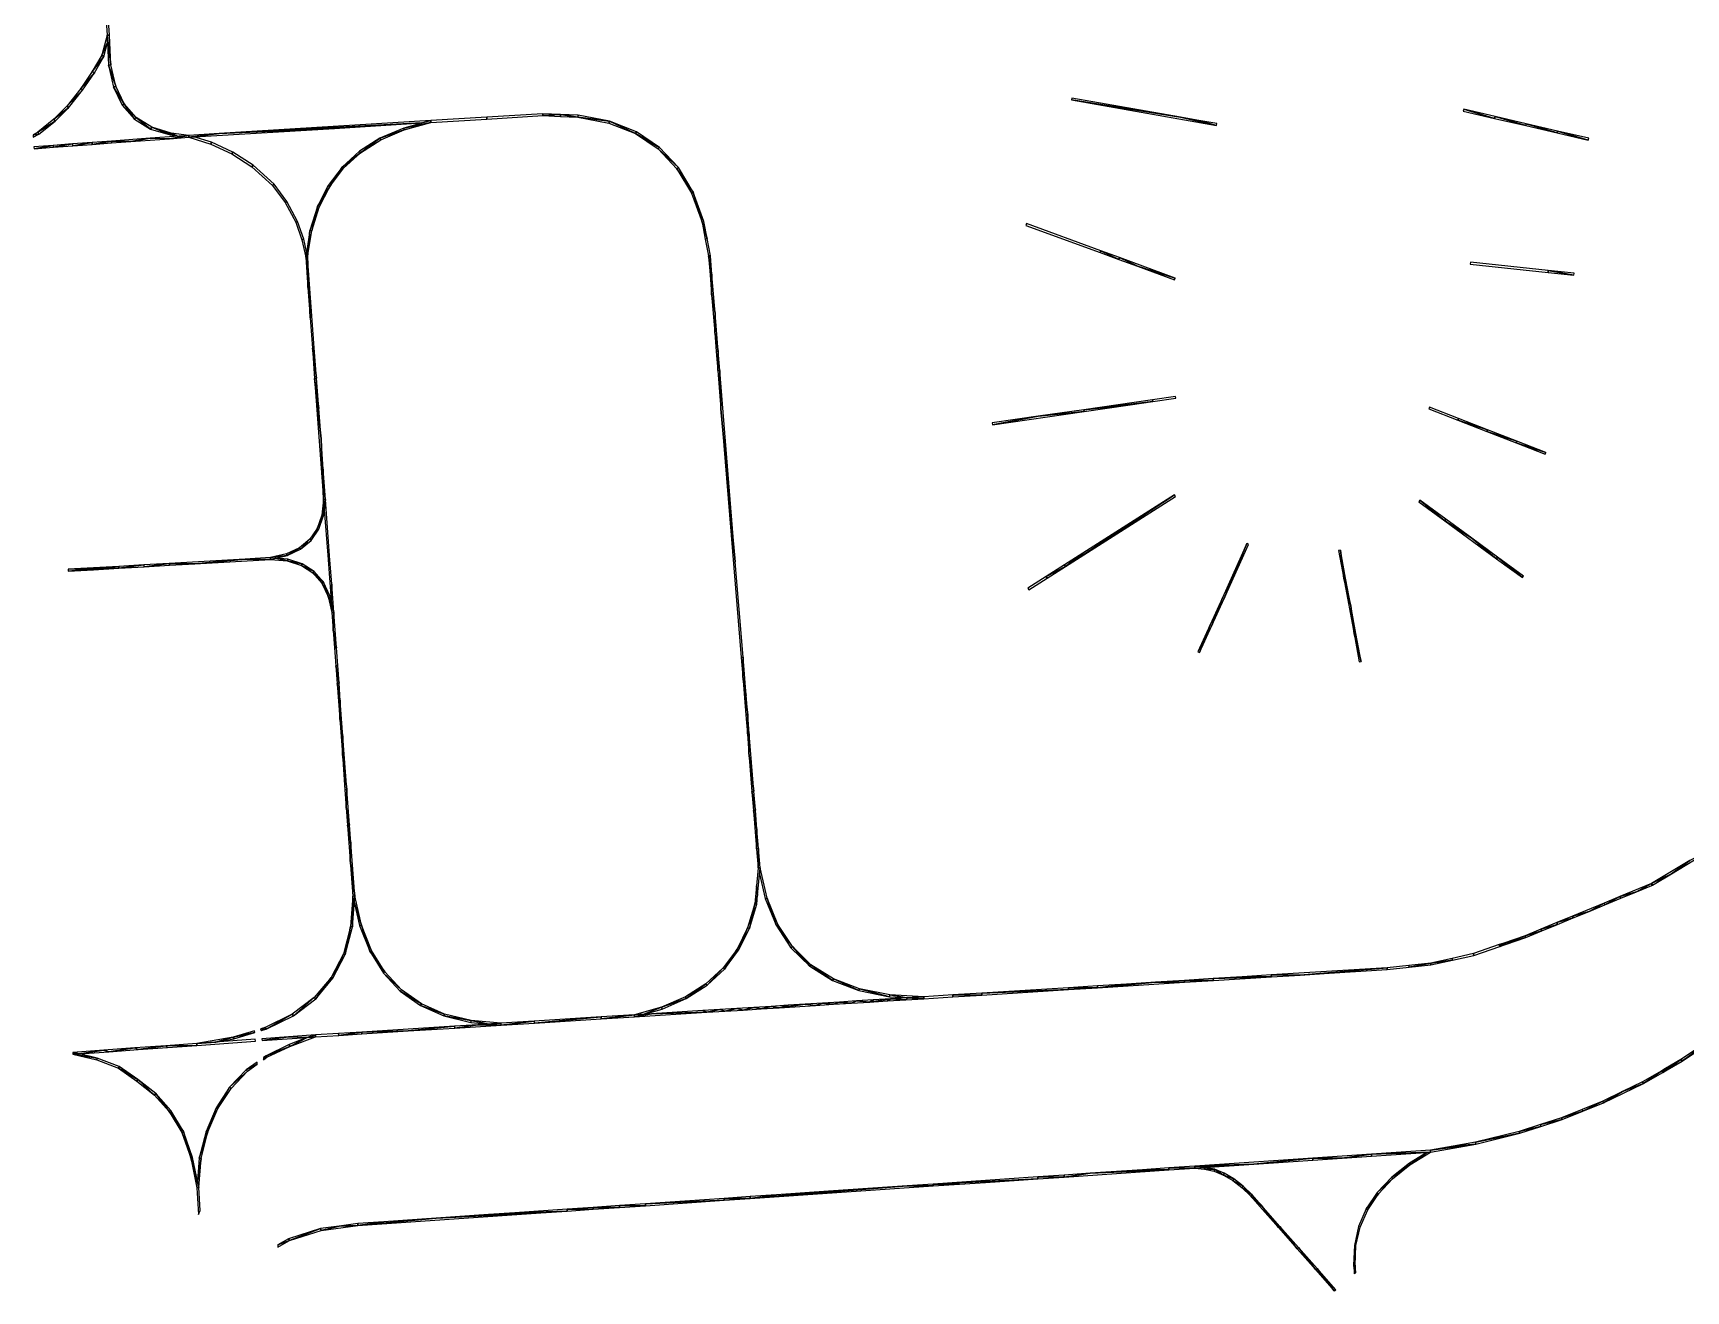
# Model space of a CAD drawing. Extents: x -4169 to 2221, y -6508 to 574.
# Drawn here: x -4085 to -2346, y -3418 to -2094 of the extents above; entities that cross this region are included whole.
import ezdxf

# ---------------------------------------------------------------- set-up
doc = ezdxf.new("R2010")
doc.units = 0

msp = doc.modelspace()

# ---------------------------------------------------------------- linework, layer by layer
at = {"layer": 'mg_to_dxf', "color": 40}
for points in [[(-4007.38, -2055.56), (-4009.91, -2055.73), (-4007.28, -2096.58), (-4004.75, -2096.4)], [(-4012.66, -2117.72), (-4006.9, -2104.34), (-4007.28, -2096.58)], [(-4007.28, -2096.58), (-4003.19, -2127.6), (-4004.75, -2096.4)], [(-4005.7, -2128.27), (-4003.19, -2127.6), (-4007.28, -2096.58)], [(-4022.91, -2134.83), (-4010.82, -2118.86), (-4012.66, -2117.72)], [(-4010.82, -2118.86), (-4022.91, -2134.83), (-4020.58, -2136.13)], [(-4010.82, -2118.86), (-4006.9, -2104.34), (-4012.66, -2117.72)], [(-4022.91, -2134.83), (-4035.06, -2152.83), (-4020.58, -2136.13)], [(-4020.58, -2136.13), (-4035.06, -2152.83), (-4033.28, -2154.56)], [(-4003.19, -2127.6), (-4005.7, -2128.27), (-3998.11, -2150.23)], [(-3998.11, -2150.23), (-4005.7, -2128.27), (-4000.51, -2151.33)], [(-4049.24, -2171.03), (-4033.28, -2154.56), (-4035.06, -2152.83)], [(-4047.79, -2172.97), (-4033.28, -2154.56), (-4049.24, -2171.03)], [(-4000.51, -2151.33), (-3989.24, -2168.74), (-3998.11, -2150.23)], [(-4000.51, -2151.33), (-3991.44, -2170.18), (-3989.24, -2168.74)], [(-4063.12, -2184.99), (-4047.79, -2172.97), (-4049.24, -2171.03)], [(-4061.83, -2186.96), (-4047.79, -2172.97), (-4063.12, -2184.99)], [(-3991.44, -2170.18), (-3978.47, -2184.85), (-3989.24, -2168.74)], [(-3989.24, -2168.74), (-3978.47, -2184.85), (-3976.56, -2183.13)], [(-2992.77, -2164.63), (-2992.77, -2164.63), (-2877.87, -2182.88), (-2992.43, -2162.66)], [(-2840.04, -2191.59), (-2840.04, -2191.59), (-2877.87, -2182.88), (-2992.77, -2164.63)], [(-4079.99, -2198.6), (-4061.83, -2186.96), (-4063.12, -2184.99)], [(-4079.02, -2200.6), (-4061.83, -2186.96), (-4079.99, -2198.6)], [(-3961.62, -2195.31), (-3976.56, -2183.13), (-3978.47, -2184.85)], [(-3960.08, -2193.41), (-3976.56, -2183.13), (-3961.62, -2195.31)], [(-3666.77, -2186.39), (-3889.5, -2200.07), (-3676.01, -2188.96)], [(-3676.01, -2188.96), (-3889.5, -2200.07), (-3767.92, -2194.6)], [(-3695.23, -2194.31), (-3666.64, -2188.39), (-3666.77, -2186.39)], [(-3694.71, -2196.18), (-3666.64, -2188.39), (-3695.23, -2194.31)], [(-3607.72, -2184.81), (-3607.84, -2182.81), (-3666.77, -2186.39), (-3666.64, -2188.39)], [(-3548.91, -2179.23), (-3607.84, -2182.81), (-3607.72, -2184.81), (-3548.79, -2181.23)], [(-3530.31, -2179.97), (-3548.91, -2179.23), (-3548.79, -2181.23)], [(-3530.31, -2179.97), (-3548.79, -2181.23), (-3530.41, -2181.96)], [(-3512.04, -2182.68), (-3530.31, -2179.97), (-3530.41, -2181.96)], [(-3512.04, -2182.68), (-3511.72, -2180.71), (-3530.31, -2179.97)], [(-3478.85, -2187.1), (-3511.72, -2180.71), (-3512.04, -2182.68)], [(-3478.85, -2187.1), (-3512.04, -2182.68), (-3479.56, -2189)], [(-3451.36, -2200.16), (-3478.85, -2187.1), (-3479.56, -2189)], [(-3450.3, -2198.4), (-3478.85, -2187.1), (-3451.36, -2200.16)], [(-2877.87, -2182.88), (-2877.87, -2182.88), (-2840.04, -2191.59), (-2858.78, -2186.25)], [(-2858.78, -2186.25), (-2858.78, -2186.25), (-2840.04, -2191.59), (-2839.69, -2189.62)], [(-2547.54, -2184.09), (-2547.54, -2184.09), (-2579.96, -2174.5), (-2580.41, -2176.44)], [(-2547.08, -2182.14), (-2547.08, -2182.14), (-2579.96, -2174.5), (-2547.54, -2184.09)], [(-2514.66, -2191.73), (-2514.66, -2191.73), (-2547.08, -2182.14), (-2547.54, -2184.09)], [(-2514.66, -2191.73), (-2514.66, -2191.73), (-2514.21, -2189.78), (-2547.08, -2182.14)], [(-2514.66, -2191.73), (-2514.66, -2191.73), (-2481.79, -2199.37), (-2514.21, -2189.78)], [(-2514.21, -2189.78), (-2514.21, -2189.78), (-2481.79, -2199.37), (-2481.33, -2197.42)], [(-4085.15, -2201.59), (-4079.02, -2200.6), (-4079.99, -2198.6)], [(-4084.96, -2204.05), (-4079.02, -2200.6), (-4085.15, -2201.59)], [(-4022.94, -2211.51), (-4022.94, -2211.51), (-4002.76, -2208.02), (-4023.12, -2209.52)], [(-4002.57, -2210.01), (-4002.57, -2210.01), (-4002.76, -2208.02), (-4022.94, -2211.51)], [(-3982.21, -2208.51), (-3982.21, -2208.51), (-3962.04, -2205.02), (-4002.76, -2208.02)], [(-4002.57, -2210.01), (-4002.57, -2210.01), (-3982.21, -2208.51), (-4002.76, -2208.02)], [(-3982.21, -2208.51), (-3982.21, -2208.51), (-3941.47, -2205.51), (-3962.04, -2205.02)], [(-3962.04, -2205.02), (-3962.04, -2205.02), (-3941.47, -2205.51), (-3921.32, -2202.02)], [(-3940.88, -2201.58), (-3960.08, -2193.41), (-3961.62, -2195.31)], [(-3933.2, -2202.89), (-3960.08, -2193.41), (-3940.88, -2201.58)], [(-3939.81, -2199.57), (-3960.08, -2193.41), (-3933.2, -2202.89)], [(-3921.32, -2202.02), (-3921.32, -2202.02), (-3941.47, -2205.51), (-3921.1, -2204.01)], [(-3939.81, -2199.57), (-3933.2, -2202.89), (-3921.32, -2202.02)], [(-3889.5, -2200.07), (-3921.32, -2202.02), (-3921.1, -2204.01)], [(-3767.92, -2194.6), (-3889.5, -2200.07), (-3921.1, -2204.01)], [(-3915.86, -2203.69), (-3921.1, -2204.01), (-3898.23, -2211.16), (-3897.51, -2209.29)], [(-3741.86, -2218.75), (-3740.67, -2220.27), (-3720.27, -2205.1)], [(-3740.67, -2220.27), (-3719.38, -2206.81), (-3720.27, -2205.1)], [(-3694.71, -2196.18), (-3695.23, -2194.31), (-3720.27, -2205.1)], [(-3694.71, -2196.18), (-3720.27, -2205.1), (-3719.38, -2206.81)], [(-3426.09, -2214.62), (-3450.3, -2198.4), (-3451.36, -2200.16)], [(-3426.09, -2214.62), (-3451.36, -2200.16), (-3427.44, -2216.18)], [(-2448.91, -2207.01), (-2481.33, -2197.42), (-2481.79, -2199.37)], [(-2448.46, -2205.06), (-2481.33, -2197.42), (-2448.91, -2207.01)], [(-4063.84, -2212.52), (-4084.2, -2214.02), (-4084.05, -2216.01)], [(-4063.68, -2214.51), (-4063.84, -2212.52), (-4084.05, -2216.01)], [(-4043.48, -2211.02), (-4063.84, -2212.52), (-4063.68, -2214.51)], [(-4043.31, -2213.01), (-4043.48, -2211.02), (-4063.68, -2214.51)], [(-4023.12, -2209.52), (-4043.48, -2211.02), (-4043.31, -2213.01)], [(-4022.94, -2211.51), (-4023.12, -2209.52), (-4043.31, -2213.01)], [(-3875.12, -2219.67), (-3897.51, -2209.29), (-3898.23, -2211.16), (-3876.08, -2221.43)], [(-3854.93, -2235.02), (-3853.71, -2233.43), (-3875.12, -2219.67), (-3876.08, -2221.43)], [(-3760.02, -2235.29), (-3740.67, -2220.27), (-3741.86, -2218.75)], [(-3758.57, -2236.55), (-3740.67, -2220.27), (-3760.02, -2235.29)], [(-3406.2, -2235.75), (-3426.09, -2214.62), (-3427.44, -2216.18)], [(-3406.2, -2235.75), (-3427.44, -2216.18), (-3407.79, -2237.05)], [(-3833.16, -2254.69), (-3831.66, -2253.35), (-3853.71, -2233.43), (-3854.93, -2235.02)], [(-3773.08, -2255.67), (-3760.02, -2235.29), (-3774.74, -2254.69)], [(-3758.57, -2236.55), (-3760.02, -2235.29), (-3773.08, -2255.67)], [(-3407.79, -2237.05), (-3390.64, -2261.79), (-3406.2, -2235.75)], [(-3392.41, -2262.78), (-3390.64, -2261.79), (-3407.79, -2237.05)], [(-3833.16, -2254.69), (-3819.99, -2272.7), (-3818.29, -2271.63), (-3831.66, -2253.35)], [(-3786.03, -2276.96), (-3773.08, -2255.67), (-3774.74, -2254.69)], [(-3784.21, -2277.61), (-3773.08, -2255.67), (-3786.03, -2276.96)], [(-3808.69, -2293.46), (-3806.85, -2292.65), (-3818.29, -2271.63), (-3819.99, -2272.7)], [(-3791.95, -2302.38), (-3786.03, -2276.96), (-3793.88, -2302.1)], [(-3784.21, -2277.61), (-3786.03, -2276.96), (-3791.95, -2302.38)], [(-3392.41, -2262.78), (-3381.32, -2293.35), (-3390.64, -2261.79)], [(-3390.64, -2261.79), (-3381.32, -2293.35), (-3379.41, -2292.75)], [(-3800.35, -2311.29), (-3806.85, -2292.65), (-3808.69, -2293.46), (-3802.28, -2311.84)], [(-3375.96, -2310.69), (-3379.41, -2292.75), (-3381.32, -2293.35)], [(-3377.91, -2311.07), (-3375.96, -2310.69), (-3381.32, -2293.35)], [(-3040.14, -2294.9), (-3040.83, -2296.78), (-2962.48, -2325.4), (-2961.8, -2323.52)], [(-3797.44, -2324.7), (-3800.35, -2311.29), (-3802.28, -2311.84), (-3798.3, -2330.12)], [(-3793.88, -2302.1), (-3798.3, -2330.12), (-3796.31, -2329.9)], [(-3793.88, -2302.1), (-3796.31, -2329.9), (-3791.95, -2302.38)], [(-3374.5, -2328.78), (-3372.5, -2328.62), (-3375.96, -2310.69), (-3377.91, -2311.07)], [(-3795.95, -2362.03), (-3796.31, -2329.9), (-3798.3, -2330.12)], [(-3791.25, -2425.86), (-3789.26, -2425.67), (-3796.31, -2329.9), (-3793.6, -2393.94)], [(-3793.6, -2393.94), (-3796.31, -2329.9), (-3795.95, -2362.03)], [(-3370.87, -2348.75), (-3372.5, -2328.62), (-3374.5, -2328.78)], [(-3372.86, -2348.92), (-3370.87, -2348.75), (-3374.5, -2328.78)], [(-2962.48, -2325.4), (-2942.9, -2332.55), (-2961.8, -2323.52)], [(-2942.21, -2330.68), (-2942.21, -2330.68), (-2961.8, -2323.52), (-2942.9, -2332.55)], [(-2942.21, -2330.68), (-2942.21, -2330.68), (-2942.9, -2332.55), (-2923.31, -2339.71)], [(-2942.21, -2330.68), (-2942.21, -2330.68), (-2923.31, -2339.71), (-2883.45, -2352.14)], [(-2884.14, -2354.02), (-2884.14, -2354.02), (-2883.45, -2352.14), (-2923.31, -2339.71)], [(-2491.1, -2344.2), (-2572.94, -2335.55), (-2573.15, -2337.54), (-2491.31, -2346.19)], [(-2464.03, -2349.07), (-2491.1, -2344.2), (-2491.31, -2346.19)], [(-2463.82, -2347.08), (-2491.1, -2344.2), (-2464.03, -2349.07)], [(-3371.23, -2369.05), (-3371.23, -2369.05), (-3370.87, -2348.75), (-3372.86, -2348.92)], [(-3370.87, -2348.75), (-3370.87, -2348.75), (-3371.23, -2369.05), (-3369.24, -2368.88)], [(-3367.6, -2389.01), (-3367.6, -2389.01), (-3369.24, -2368.88), (-3371.23, -2369.05)], [(-3367.96, -2409.31), (-3367.96, -2409.31), (-3367.6, -2389.01), (-3371.23, -2369.05)], [(-3367.6, -2389.01), (-3367.6, -2389.01), (-3367.96, -2409.31), (-3364.34, -2429.28)], [(-3366.33, -2429.44), (-3366.33, -2429.44), (-3364.34, -2429.28), (-3367.96, -2409.31)], [(-3786.91, -2457.6), (-3789.26, -2425.67), (-3791.25, -2425.86)], [(-3788.89, -2457.77), (-3786.91, -2457.6), (-3791.25, -2425.86)], [(-3366.33, -2429.44), (-3366.33, -2429.44), (-3364.7, -2449.57), (-3364.34, -2429.28)], [(-3364.34, -2429.28), (-3364.34, -2429.28), (-3364.7, -2449.57), (-3362.71, -2449.41)], [(-3364.7, -2449.57), (-3364.7, -2449.57), (-3361.43, -2489.83), (-3362.71, -2449.41)], [(-3346.38, -2650.71), (-3362.71, -2449.41), (-3361.43, -2489.83)], [(-3784.55, -2489.52), (-3784.55, -2489.52), (-3786.91, -2457.6), (-3788.89, -2457.77)], [(-3788.89, -2457.77), (-3788.89, -2457.77), (-3779.49, -2585.42), (-3782.2, -2521.44)], [(-3788.89, -2457.77), (-3788.89, -2457.77), (-3782.2, -2521.44), (-3784.55, -2489.52)], [(-2907.26, -2480.28), (-2979.6, -2490.74), (-2906.98, -2482.26)], [(-2906.98, -2482.26), (-2979.6, -2490.74), (-2931.09, -2485.75)], [(-2931.09, -2485.75), (-2979.6, -2490.74), (-2979.32, -2492.72)], [(-2882.86, -2478.77), (-2883.15, -2476.79), (-2907.26, -2480.28), (-2906.98, -2482.26)], [(-3340.21, -2751.53), (-3338.21, -2751.36), (-3346.38, -2650.71), (-3361.43, -2489.83)], [(-3027.83, -2497.71), (-3027.83, -2497.71), (-3076.06, -2504.68), (-3075.78, -2506.66)], [(-3027.83, -2497.71), (-3027.83, -2497.71), (-3075.78, -2506.66), (-2979.32, -2492.72)], [(-3027.83, -2497.71), (-3027.83, -2497.71), (-2979.32, -2492.72), (-2979.6, -2490.74)], [(-2615.96, -2488.13), (-2616.68, -2490), (-2586.11, -2501.87), (-2585.39, -2500.01)], [(-2585.39, -2500.01), (-2586.11, -2501.87), (-2554.82, -2511.88)], [(-2586.11, -2501.87), (-2555.54, -2513.75), (-2554.82, -2511.88)], [(-3782.2, -2521.44), (-3782.2, -2521.44), (-3779.49, -2585.42), (-3779.85, -2553.37)], [(-2555.54, -2513.75), (-2555.54, -2513.75), (-2524.25, -2523.76), (-2554.82, -2511.88)], [(-2524.98, -2525.62), (-2524.98, -2525.62), (-2524.25, -2523.76), (-2555.54, -2513.75)], [(-2524.25, -2523.76), (-2524.25, -2523.76), (-2524.98, -2525.62), (-2493.68, -2535.63)], [(-2493.68, -2535.63), (-2493.68, -2535.63), (-2524.98, -2525.62), (-2494.41, -2537.5)], [(-3779.85, -2553.37), (-3779.85, -2553.37), (-3779.49, -2585.42), (-3777.5, -2585.29)], [(-3781.35, -2601.81), (-3779.42, -2602.26), (-3779.49, -2585.42)], [(-3779.49, -2585.42), (-3779.42, -2602.26), (-3777.5, -2585.29)], [(-3773.13, -2644.67), (-3777.5, -2585.29), (-3778.71, -2596), (-3775.2, -2643.75)], [(-2884.16, -2580.41), (-2980.67, -2641.83), (-2998.9, -2655.8)], [(-2883.09, -2582.09), (-2884.16, -2580.41), (-2998.9, -2655.8)], [(-2599.98, -2607.55), (-2626.03, -2585.94), (-2627.22, -2587.56)], [(-2598.79, -2605.94), (-2626.03, -2585.94), (-2599.98, -2607.55)], [(-3781.35, -2601.81), (-3786.2, -2615.71), (-3779.42, -2602.26)], [(-3779.42, -2602.26), (-3786.2, -2615.71), (-3784.43, -2616.64)], [(-2571.55, -2625.93), (-2571.55, -2625.93), (-2598.79, -2605.94), (-2599.98, -2607.55)], [(-2571.55, -2625.93), (-2571.55, -2625.93), (-2599.98, -2607.55), (-2545.5, -2647.54)], [(-3786.2, -2615.71), (-3794.03, -2627.11), (-3784.43, -2616.64)], [(-3784.43, -2616.64), (-3794.03, -2627.11), (-3792.52, -2628.44)], [(-3818.63, -2642.42), (-3835.4, -2646.33), (-3817.95, -2644.29)], [(-3818.63, -2642.42), (-3817.95, -2644.29), (-3804.84, -2636.02)], [(-3804.84, -2636.02), (-3817.95, -2644.29), (-3803.69, -2637.66)], [(-3794.03, -2627.11), (-3804.84, -2636.02), (-3803.69, -2637.66)], [(-3792.52, -2628.44), (-3794.03, -2627.11), (-3803.69, -2637.66)], [(-2999.97, -2654.11), (-2999.97, -2654.11), (-2998.9, -2655.8), (-2980.67, -2641.83)], [(-2833.87, -2688.59), (-2833.87, -2688.59), (-2832.05, -2689.41), (-2808.11, -2631.7)], [(-2808.11, -2631.7), (-2808.11, -2631.7), (-2832.05, -2689.41), (-2806.28, -2632.52)], [(-2706.26, -2668.29), (-2709.76, -2638.66), (-2711.72, -2639.02)], [(-2704.29, -2667.92), (-2704.29, -2667.92), (-2709.76, -2638.66), (-2706.26, -2668.29)], [(-2571.55, -2625.93), (-2571.55, -2625.93), (-2545.5, -2647.54), (-2544.31, -2645.93)], [(-4048.26, -2658.76), (-4021.58, -2658.2), (-4021.65, -2657.21)], [(-4048.11, -2660.75), (-4021.58, -2658.2), (-4048.26, -2658.76)], [(-4021.5, -2659.2), (-4021.58, -2658.2), (-4048.11, -2660.75)], [(-4021.65, -2657.21), (-4021.58, -2658.2), (-3995.04, -2655.65)], [(-3995.04, -2655.65), (-4021.58, -2658.2), (-3994.9, -2657.65)], [(-3994.9, -2657.65), (-4021.58, -2658.2), (-4021.5, -2659.2)], [(-3968.44, -2654.1), (-3995.04, -2655.65), (-3994.9, -2657.65)], [(-3968.3, -2656.1), (-3968.44, -2654.1), (-3994.9, -2657.65)], [(-3968.3, -2656.1), (-3968.3, -2656.1), (-3941.83, -2652.55), (-3968.44, -2654.1)], [(-3941.7, -2654.54), (-3941.7, -2654.54), (-3941.83, -2652.55), (-3968.3, -2656.1)], [(-3941.83, -2652.55), (-3941.83, -2652.55), (-3915.09, -2652.99), (-3862.01, -2647.89)], [(-3941.7, -2654.54), (-3941.7, -2654.54), (-3915.09, -2652.99), (-3941.83, -2652.55)], [(-3862.01, -2647.89), (-3862.01, -2647.89), (-3915.09, -2652.99), (-3835.29, -2648.33)], [(-3862.01, -2647.89), (-3862.01, -2647.89), (-3835.29, -2648.33), (-3835.4, -2646.33)], [(-3817.95, -2644.29), (-3835.4, -2646.33), (-3835.29, -2648.33)], [(-3817.73, -2649.98), (-3829.21, -2646.91), (-3835.29, -2648.33)], [(-3817.28, -2648.04), (-3829.21, -2646.91), (-3817.73, -2649.98)], [(-3801.95, -2652.91), (-3817.28, -2648.04), (-3817.73, -2649.98)], [(-3801.95, -2652.91), (-3817.73, -2649.98), (-3802.9, -2654.69)], [(-3789.44, -2660.94), (-3801.95, -2652.91), (-3802.9, -2654.69)], [(-3789.44, -2660.94), (-3802.9, -2654.69), (-3790.78, -2662.47)], [(-3771.68, -2691.49), (-3770.94, -2674.36), (-3773.13, -2644.67), (-3775.2, -2643.75)], [(-2999.97, -2654.11), (-2999.97, -2654.11), (-3019.28, -2666.4), (-2998.9, -2655.8)], [(-2998.9, -2655.8), (-2998.9, -2655.8), (-3019.28, -2666.4), (-3018.2, -2668.09)], [(-2544.31, -2645.93), (-2544.31, -2645.93), (-2545.5, -2647.54), (-2518.26, -2667.53)], [(-2544.31, -2645.93), (-2544.31, -2645.93), (-2518.26, -2667.53), (-2517.07, -2665.92)], [(-3790.78, -2662.47), (-3779.74, -2672.15), (-3789.44, -2660.94)], [(-3781.38, -2673.32), (-3779.74, -2672.15), (-3790.78, -2662.47)], [(-3781.38, -2673.32), (-3774.7, -2687.23), (-3779.74, -2672.15)], [(-3779.74, -2672.15), (-3774.7, -2687.23), (-3772.84, -2686.52)], [(-3771.68, -2691.49), (-3768.75, -2704.05), (-3770.94, -2674.36)], [(-3018.2, -2668.09), (-3019.28, -2666.4), (-3038.58, -2678.68), (-3037.5, -2680.37)], [(-2704.29, -2667.92), (-2704.29, -2667.92), (-2706.26, -2668.29), (-2698.83, -2697.19)], [(-2706.26, -2668.29), (-2706.26, -2668.29), (-2695.33, -2726.82), (-2698.83, -2697.19)], [(-3772.84, -2686.52), (-3774.7, -2687.23), (-3768.75, -2704.05)], [(-3774.7, -2687.23), (-3770.74, -2704.21), (-3768.75, -2704.05)], [(-2846.75, -2717.03), (-2846.75, -2717.03), (-2844.93, -2717.86), (-2833.87, -2688.59)], [(-2832.05, -2689.41), (-2832.05, -2689.41), (-2833.87, -2688.59), (-2844.93, -2717.86)], [(-3769.37, -2722.86), (-3769.37, -2722.86), (-3768.75, -2704.05), (-3770.74, -2704.21)], [(-3766, -2741.36), (-3766, -2741.36), (-3768.75, -2704.05), (-3769.37, -2722.86)], [(-2698.83, -2697.19), (-2698.83, -2697.19), (-2695.33, -2726.82), (-2693.37, -2726.46)], [(-3769.37, -2722.86), (-3769.37, -2722.86), (-3768, -2741.52), (-3766, -2741.36)], [(-2857.82, -2746.31), (-2857.82, -2746.31), (-2846.75, -2717.03), (-2859.64, -2745.48)], [(-2844.93, -2717.86), (-2844.93, -2717.86), (-2846.75, -2717.03), (-2857.82, -2746.31)], [(-2693.37, -2726.46), (-2693.37, -2726.46), (-2695.33, -2726.82), (-2687.91, -2755.72)], [(-2687.91, -2755.72), (-2687.91, -2755.72), (-2695.33, -2726.82), (-2689.87, -2756.09)], [(-3766, -2741.36), (-3768, -2741.52), (-3766.62, -2760.17), (-3764.63, -2760.02)], [(-3766.62, -2760.17), (-3766.62, -2760.17), (-3763.25, -2778.67), (-3764.63, -2760.02)], [(-3765.25, -2778.82), (-3765.25, -2778.82), (-3763.25, -2778.67), (-3766.62, -2760.17)], [(-3338.57, -2771.66), (-3338.21, -2751.36), (-3340.21, -2751.53)], [(-3334.95, -2791.63), (-3338.21, -2751.36), (-3338.57, -2771.66)], [(-3761.88, -2797.33), (-3761.88, -2797.33), (-3763.25, -2778.67), (-3765.25, -2778.82)], [(-3762.5, -2816.13), (-3762.5, -2816.13), (-3761.88, -2797.33), (-3765.25, -2778.82)], [(-3333.32, -2811.76), (-3334.95, -2791.63), (-3338.57, -2771.66)], [(-3335.31, -2811.92), (-3335.31, -2811.92), (-3333.32, -2811.76), (-3338.57, -2771.66)], [(-3761.88, -2797.33), (-3761.88, -2797.33), (-3762.5, -2816.13), (-3760.51, -2815.98)], [(-3762.5, -2816.13), (-3762.5, -2816.13), (-3759.13, -2834.63), (-3760.51, -2815.98)], [(-3759.75, -2853.44), (-3759.75, -2853.44), (-3759.13, -2834.63), (-3762.5, -2816.13)], [(-3333.68, -2832.05), (-3333.68, -2832.05), (-3333.32, -2811.76), (-3335.31, -2811.92)], [(-3331.68, -2831.89), (-3331.68, -2831.89), (-3333.32, -2811.76), (-3333.68, -2832.05)], [(-3332.04, -2852.18), (-3332.04, -2852.18), (-3331.68, -2831.89), (-3333.68, -2832.05)], [(-3326.78, -2892.28), (-3326.78, -2892.28), (-3331.68, -2831.89), (-3332.04, -2852.18)], [(-3759.13, -2834.63), (-3759.13, -2834.63), (-3759.75, -2853.44), (-3757.76, -2853.29)], [(-3757.76, -2853.29), (-3757.76, -2853.29), (-3759.75, -2853.44), (-3755.01, -2890.6)], [(-3755.01, -2890.6), (-3755.01, -2890.6), (-3759.75, -2853.44), (-3757, -2890.75)], [(-3328.78, -2892.44), (-3328.78, -2892.44), (-3326.78, -2892.28), (-3332.04, -2852.18)], [(-3757, -2890.75), (-3757, -2890.75), (-3755.63, -2909.4), (-3755.01, -2890.6)], [(-3755.01, -2890.6), (-3755.01, -2890.6), (-3755.63, -2909.4), (-3752.26, -2927.91)], [(-3328.78, -2892.44), (-3328.78, -2892.44), (-3325.15, -2912.41), (-3326.78, -2892.28)], [(-3327.14, -2912.57), (-3327.14, -2912.57), (-3325.15, -2912.41), (-3328.78, -2892.44)], [(-3752.26, -2927.91), (-3752.26, -2927.91), (-3755.63, -2909.4), (-3754.26, -2928.05)], [(-3327.14, -2912.57), (-3327.14, -2912.57), (-3323.52, -2932.54), (-3325.15, -2912.41)], [(-3323.52, -2932.54), (-3323.52, -2932.54), (-3327.14, -2912.57), (-3323.88, -2952.83)], [(-3752.26, -2927.91), (-3754.26, -2928.05), (-3750.89, -2946.56)], [(-3752.88, -2946.71), (-3752.88, -2946.71), (-3750.89, -2946.56), (-3754.26, -2928.05)], [(-3323.88, -2952.83), (-3323.88, -2952.83), (-3321.89, -2952.67), (-3323.52, -2932.54)], [(-3751.51, -2965.36), (-3751.51, -2965.36), (-3750.89, -2946.56), (-3752.88, -2946.71)], [(-3750.89, -2946.56), (-3750.89, -2946.56), (-3751.51, -2965.36), (-3746.77, -3002.52)], [(-3323.88, -2952.83), (-3323.88, -2952.83), (-3322.25, -2972.96), (-3321.89, -2952.67)], [(-3321.89, -2952.67), (-3321.89, -2952.67), (-3322.25, -2972.96), (-3320.25, -2972.8)], [(-2361.33, -2979.14), (-2320.94, -2954.87), (-2342.11, -2965.26)], [(-3746.77, -3002.52), (-3746.77, -3002.52), (-3751.51, -2965.36), (-3748.76, -3002.67)], [(-3322.87, -3001.56), (-3320.25, -2972.8), (-3322.25, -2972.96), (-3323.96, -2991.92)], [(-3320.83, -2979.18), (-3314.88, -3005.34), (-3312.98, -3004.75), (-3320.25, -2972.8)], [(-2382.32, -2989.42), (-2361.33, -2979.14), (-2342.11, -2965.26)], [(-2382.43, -2989.49), (-2415.65, -3003.21), (-2398.16, -2998.15)], [(-2382.43, -2989.49), (-2398.16, -2998.15), (-2381.97, -2991.46)], [(-2382.24, -2989.88), (-2382.32, -2989.42), (-2382.43, -2989.49)], [(-2382.24, -2989.88), (-2382.43, -2989.49), (-2381.97, -2991.46)], [(-2381.53, -2991.28), (-2361.33, -2979.14), (-2382.32, -2989.42)], [(-2382.24, -2989.88), (-2381.53, -2991.28), (-2382.32, -2989.42)], [(-2382.24, -2989.88), (-2381.97, -2991.46), (-2381.53, -2991.28)], [(-3748.76, -3002.67), (-3751.1, -3034.84), (-3749.11, -3035.13)], [(-3746.77, -3002.52), (-3748.76, -3002.67), (-3749.11, -3035.13)], [(-3739.65, -3033.15), (-3746.77, -3002.52), (-3747.24, -3009.19)], [(-3325.68, -3010.89), (-3322.87, -3001.56), (-3323.96, -2991.92)], [(-3323.74, -3011.15), (-3322.87, -3001.56), (-3325.68, -3010.89)], [(-3314.88, -3005.34), (-3303.4, -3033.38), (-3312.98, -3004.75)], [(-3301.64, -3032.42), (-3312.98, -3004.75), (-3303.4, -3033.38)], [(-2415.65, -3003.21), (-2432.26, -3010.07), (-2431.44, -3011.89)], [(-2414.8, -3005.02), (-2415.65, -3003.21), (-2431.44, -3011.89)], [(-2398.16, -2998.15), (-2415.65, -3003.21), (-2414.8, -3005.02)], [(-3741.54, -3033.72), (-3739.65, -3033.15), (-3747.24, -3009.19)], [(-3331.55, -3036.89), (-3325.68, -3010.89), (-3333.38, -3036.25)], [(-3331.55, -3036.89), (-3323.74, -3011.15), (-3325.68, -3010.89)], [(-2464.71, -3025.63), (-2465.48, -3023.78), (-2482.09, -3030.64)], [(-2481.35, -3032.5), (-2464.71, -3025.63), (-2482.09, -3030.64)], [(-2432.26, -3010.07), (-2465.48, -3023.78), (-2448.07, -3018.76)], [(-2464.71, -3025.63), (-2448.07, -3018.76), (-2465.48, -3023.78)], [(-2431.44, -3011.89), (-2432.26, -3010.07), (-2448.07, -3018.76)], [(-3756.72, -3064.03), (-3751.1, -3034.84), (-3758.65, -3063.36)], [(-3756.72, -3064.03), (-3749.11, -3035.13), (-3751.1, -3034.84)], [(-3730.82, -3060.75), (-3739.65, -3033.15), (-3741.54, -3033.72)], [(-3729.07, -3059.81), (-3739.65, -3033.15), (-3730.82, -3060.75)], [(-3342.87, -3059.69), (-3333.38, -3036.25), (-3344.54, -3058.72)], [(-3342.87, -3059.69), (-3331.55, -3036.89), (-3333.38, -3036.25)], [(-3287.8, -3057.1), (-3301.64, -3032.42), (-3303.4, -3033.38)], [(-3286.22, -3055.81), (-3301.64, -3032.42), (-3287.8, -3057.1)], [(-2515.31, -3044.36), (-2497.98, -3039.37), (-2498.7, -3037.5)], [(-2514.62, -3046.24), (-2497.98, -3039.37), (-2515.31, -3044.36)], [(-2481.35, -3032.5), (-2482.09, -3030.64), (-2498.7, -3037.5)], [(-2481.35, -3032.5), (-2498.7, -3037.5), (-2497.98, -3039.37)], [(-3729.07, -3059.81), (-3730.82, -3060.75), (-3715.04, -3082.51)], [(-3357.72, -3079.57), (-3344.54, -3058.72), (-3359.19, -3078.3)], [(-3357.72, -3079.57), (-3342.87, -3059.69), (-3344.54, -3058.72)], [(-3286.22, -3055.81), (-3287.8, -3057.1), (-3268.08, -3076.47)], [(-3286.22, -3055.81), (-3268.08, -3076.47), (-3266.73, -3074.93)], [(-2569.82, -3063.24), (-2569.29, -3065.17), (-2541.95, -3055.71), (-2542.56, -3053.8)], [(-2537.6, -3052.46), (-2537.93, -3052.2), (-2542.56, -3053.8)], [(-2537.6, -3052.46), (-2542.56, -3053.8), (-2541.95, -3055.71)], [(-2536.05, -3053.66), (-2537.6, -3052.46), (-2541.95, -3055.71)], [(-2537.93, -3052.2), (-2537.6, -3052.46), (-2515.31, -3044.36)], [(-2537.6, -3052.46), (-2514.62, -3046.24), (-2515.31, -3044.36)], [(-2537.6, -3052.46), (-2536.05, -3053.66), (-2514.62, -3046.24)], [(-3771.44, -3088.23), (-3769.6, -3089.24), (-3758.65, -3063.36)], [(-3758.65, -3063.36), (-3769.6, -3089.24), (-3756.72, -3064.03)], [(-3715.04, -3082.51), (-3730.82, -3060.75), (-3716.58, -3083.76)], [(-3268.08, -3076.47), (-3244.24, -3091.52), (-3266.73, -3074.93)], [(-3266.73, -3074.93), (-3244.24, -3091.52), (-3243.17, -3089.78)], [(-2660.52, -3080.06), (-2637.48, -3077.61), (-2637.7, -3075.62), (-2660.65, -3078.07)], [(-2637.7, -3075.62), (-2637.48, -3077.61), (-2614.75, -3073.17)], [(-2637.48, -3077.61), (-2614.45, -3075.15), (-2614.75, -3073.17)], [(-2614.75, -3073.17), (-2591.87, -3070.16), (-2592.28, -3068.21)], [(-2614.45, -3075.15), (-2591.87, -3070.16), (-2614.75, -3073.17)], [(-2591.87, -3070.16), (-2569.29, -3065.17), (-2569.82, -3063.24), (-2592.28, -3068.21)], [(-3771.44, -3088.23), (-3789.44, -3109.46), (-3787.75, -3110.75)], [(-3771.44, -3088.23), (-3787.75, -3110.75), (-3769.6, -3089.24)], [(-3716.58, -3083.76), (-3697.54, -3101.24), (-3715.04, -3082.51)], [(-3716.58, -3083.76), (-3698.84, -3102.76), (-3697.54, -3101.24)], [(-3398.9, -3108.8), (-3397.99, -3110.52), (-3377.31, -3094.99)], [(-3377.31, -3094.99), (-3397.99, -3110.52), (-3376.1, -3096.51)], [(-3376.1, -3096.51), (-3359.19, -3078.3), (-3377.31, -3094.99)], [(-3376.1, -3096.51), (-3357.72, -3079.57), (-3359.19, -3078.3)], [(-3244.24, -3091.52), (-3216.28, -3102.23), (-3243.17, -3089.78)], [(-3243.17, -3089.78), (-3216.28, -3102.23), (-3215.54, -3100.34)], [(-2965.28, -3097.18), (-2965.28, -3097.18), (-2965.2, -3099.18), (-2934.82, -3095.27)], [(-2934.82, -3095.27), (-2934.82, -3095.27), (-2965.2, -3099.18), (-2904.35, -3093.36)], [(-2904.35, -3093.36), (-2904.35, -3093.36), (-2965.2, -3099.18), (-2873.79, -3093.45)], [(-2904.35, -3093.36), (-2904.35, -3093.36), (-2873.79, -3093.45), (-2873.89, -3091.45)], [(-2873.89, -3091.45), (-2873.89, -3091.45), (-2843.33, -3091.53), (-2843.43, -3089.53)], [(-2873.89, -3091.45), (-2873.89, -3091.45), (-2873.79, -3093.45), (-2843.33, -3091.53)], [(-2843.43, -3089.53), (-2782.39, -3087.71), (-2812.97, -3087.62)], [(-2843.33, -3091.53), (-2782.39, -3087.71), (-2843.43, -3089.53)], [(-2812.97, -3087.62), (-2782.39, -3087.71), (-2782.5, -3085.71)], [(-2782.5, -3085.71), (-2751.92, -3085.8), (-2660.65, -3078.07)], [(-2782.39, -3087.71), (-2751.92, -3085.8), (-2782.5, -3085.71)], [(-2721.45, -3083.89), (-2660.52, -3080.06), (-2660.65, -3078.07), (-2751.92, -3085.8)], [(-3789.44, -3109.46), (-3812.67, -3127.03), (-3811.17, -3128.56)], [(-3787.75, -3110.75), (-3789.44, -3109.46), (-3811.17, -3128.56)], [(-3698.84, -3102.76), (-3676.59, -3116.01), (-3697.54, -3101.24)], [(-3698.84, -3102.76), (-3677.58, -3117.74), (-3676.59, -3116.01)], [(-3398.9, -3108.8), (-3423.97, -3119.72), (-3397.99, -3110.52)], [(-3397.99, -3110.52), (-3423.97, -3119.72), (-3423.42, -3121.61)], [(-3205.08, -3114.24), (-3205.08, -3114.24), (-3200.82, -3111.96), (-3218.8, -3113.09)], [(-3216.28, -3102.23), (-3184.21, -3108.61), (-3215.54, -3100.34)], [(-3215.54, -3100.34), (-3184.21, -3108.61), (-3183.83, -3106.63)], [(-3205.08, -3114.24), (-3205.08, -3114.24), (-3182.84, -3110.83), (-3200.82, -3111.96)], [(-3186.05, -3113.04), (-3186.05, -3113.04), (-3182.84, -3110.83), (-3205.08, -3114.24)], [(-3167.03, -3111.85), (-3167.03, -3111.85), (-3182.84, -3110.83), (-3186.05, -3113.04)], [(-3183.83, -3106.63), (-3184.21, -3108.61), (-3166.11, -3109.63)], [(-3166.11, -3109.63), (-3148.05, -3108.65), (-3183.83, -3106.63)], [(-3167.03, -3111.85), (-3167.03, -3111.85), (-3164.86, -3109.7), (-3182.84, -3110.83)], [(-3167.03, -3111.85), (-3167.03, -3111.85), (-3148.01, -3110.66), (-3164.86, -3109.7)], [(-3166.11, -3109.63), (-3148.01, -3110.66), (-3148.05, -3108.65)], [(-3148.05, -3108.65), (-3148.01, -3110.66), (-3117.54, -3108.74), (-3117.59, -3106.74)], [(-3117.59, -3106.74), (-3087.07, -3106.83), (-3087.13, -3104.83)], [(-3117.54, -3108.74), (-3087.07, -3106.83), (-3117.59, -3106.74)], [(-3087.13, -3104.83), (-2995.67, -3101.09), (-2995.74, -3099.09)], [(-3087.07, -3106.83), (-2995.67, -3101.09), (-3087.13, -3104.83)], [(-2965.28, -3097.18), (-2965.28, -3097.18), (-2995.74, -3099.09), (-2965.2, -3099.18)], [(-2965.2, -3099.18), (-2965.2, -3099.18), (-2995.74, -3099.09), (-2995.67, -3101.09)], [(-3841.12, -3140.95), (-3839.85, -3142.67), (-3812.67, -3127.03)], [(-3812.67, -3127.03), (-3839.85, -3142.67), (-3811.17, -3128.56)], [(-3677.58, -3117.74), (-3652.17, -3126.83), (-3676.59, -3116.01)], [(-3677.58, -3117.74), (-3652.82, -3128.7), (-3652.17, -3126.83)], [(-3652.82, -3128.7), (-3624.3, -3133.68), (-3652.17, -3126.83)], [(-3652.82, -3128.7), (-3624.55, -3135.64), (-3624.3, -3133.68)], [(-3557.85, -3134.36), (-3557.85, -3134.36), (-3557.67, -3136.36), (-3487.63, -3129.95)], [(-3487.47, -3131.96), (-3487.47, -3131.96), (-3487.63, -3129.95), (-3557.67, -3136.36)], [(-3487.63, -3129.95), (-3487.47, -3131.96), (-3452.52, -3127.75)], [(-3487.47, -3131.96), (-3452.36, -3129.76), (-3452.52, -3127.75)], [(-3423.97, -3119.72), (-3452.52, -3127.75), (-3443.16, -3127.16)], [(-3452.36, -3129.76), (-3452.36, -3129.76), (-3434.54, -3126.62), (-3452.52, -3127.75)], [(-3376.28, -3124.98), (-3376.28, -3124.98), (-3434.54, -3126.62), (-3452.36, -3129.76)], [(-3423.97, -3119.72), (-3443.16, -3127.16), (-3423.42, -3121.61)], [(-3376.28, -3124.98), (-3376.28, -3124.98), (-3380.6, -3123.24), (-3434.54, -3126.62)], [(-3362.62, -3122.11), (-3380.6, -3123.24), (-3376.28, -3124.98)], [(-3357.25, -3123.79), (-3357.25, -3123.79), (-3362.62, -3122.11), (-3376.28, -3124.98)], [(-3357.25, -3123.79), (-3357.25, -3123.79), (-3344.65, -3120.98), (-3362.62, -3122.11)], [(-3338.23, -3122.59), (-3338.23, -3122.59), (-3344.65, -3120.98), (-3357.25, -3123.79)], [(-3338.23, -3122.59), (-3338.23, -3122.59), (-3326.67, -3119.85), (-3344.65, -3120.98)], [(-3338.23, -3122.59), (-3338.23, -3122.59), (-3319.21, -3121.4), (-3326.67, -3119.85)], [(-3319.21, -3121.4), (-3319.21, -3121.4), (-3308.69, -3118.73), (-3326.67, -3119.85)], [(-3319.21, -3121.4), (-3319.21, -3121.4), (-3300.19, -3120.21), (-3308.69, -3118.73)], [(-3308.69, -3118.73), (-3308.69, -3118.73), (-3300.19, -3120.21), (-3290.71, -3117.6)], [(-3300.19, -3120.21), (-3300.19, -3120.21), (-3272.73, -3116.47), (-3290.71, -3117.6)], [(-3300.19, -3120.21), (-3300.19, -3120.21), (-3262.14, -3117.82), (-3272.73, -3116.47)], [(-3272.73, -3116.47), (-3272.73, -3116.47), (-3262.14, -3117.82), (-3254.76, -3115.34)], [(-3262.14, -3117.82), (-3262.14, -3117.82), (-3243.12, -3116.62), (-3254.76, -3115.34)], [(-3254.76, -3115.34), (-3254.76, -3115.34), (-3243.12, -3116.62), (-3236.78, -3114.21)], [(-3236.78, -3114.21), (-3236.78, -3114.21), (-3243.12, -3116.62), (-3224.1, -3115.43)], [(-3218.8, -3113.09), (-3236.78, -3114.21), (-3224.1, -3115.43)], [(-3205.08, -3114.24), (-3205.08, -3114.24), (-3218.8, -3113.09), (-3224.1, -3115.43)], [(-3874.79, -3151.22), (-3851.9, -3146.36), (-3852.25, -3144.34)], [(-3874.79, -3151.22), (-3873.8, -3153.08), (-3851.9, -3146.36)], [(-3841.12, -3140.95), (-3845.71, -3142.35), (-3845.27, -3144.33)], [(-3841.12, -3140.95), (-3845.27, -3144.33), (-3839.85, -3142.67)], [(-3763.59, -3149.28), (-3763.74, -3147.28), (-3788.14, -3148.81), (-3788, -3150.82)], [(-3739.35, -3145.75), (-3763.74, -3147.28), (-3763.59, -3149.28)], [(-3739.19, -3147.75), (-3739.35, -3145.75), (-3763.59, -3149.28)], [(-3690.38, -3144.69), (-3690.38, -3144.69), (-3641.76, -3139.63), (-3739.35, -3145.75)], [(-3690.38, -3144.69), (-3690.38, -3144.69), (-3739.35, -3145.75), (-3739.19, -3147.75)], [(-3641.57, -3141.63), (-3641.57, -3141.63), (-3641.76, -3139.63), (-3690.38, -3144.69)], [(-3641.57, -3141.63), (-3641.57, -3141.63), (-3617.36, -3138.09), (-3641.76, -3139.63)], [(-3641.57, -3141.63), (-3641.57, -3141.63), (-3592.77, -3138.57), (-3617.36, -3138.09)], [(-3624.55, -3135.64), (-3605.78, -3137.37), (-3624.3, -3133.68)], [(-3624.3, -3133.68), (-3605.78, -3137.37), (-3592.96, -3136.56)], [(-3617.36, -3138.09), (-3617.36, -3138.09), (-3592.77, -3138.57), (-3592.96, -3136.56)], [(-3557.85, -3134.36), (-3557.85, -3134.36), (-3592.96, -3136.56), (-3592.77, -3138.57)], [(-3557.85, -3134.36), (-3557.85, -3134.36), (-3592.77, -3138.57), (-3557.67, -3136.36)], [(-4010.64, -3164.81), (-4043.2, -3167.15), (-4036.36, -3168.73)], [(-4005.53, -3166.5), (-4010.64, -3164.81), (-4036.36, -3168.73)], [(-3978.09, -3162.47), (-4010.64, -3164.81), (-4005.53, -3166.5)], [(-3974.69, -3164.26), (-3978.09, -3162.47), (-4005.53, -3166.5)], [(-3945.54, -3160.14), (-3978.09, -3162.47), (-3974.69, -3164.26)], [(-3974.69, -3164.26), (-3974.69, -3164.26), (-3943.86, -3162.03), (-3945.54, -3160.14)], [(-3945.54, -3160.14), (-3945.54, -3160.14), (-3913.02, -3159.8), (-3912.99, -3157.8)], [(-3945.54, -3160.14), (-3945.54, -3160.14), (-3943.86, -3162.03), (-3913.02, -3159.8)], [(-3913.02, -3159.8), (-3851.17, -3155.32), (-3851.32, -3153.36), (-3912.99, -3157.8)], [(-3874.79, -3151.22), (-3912.99, -3157.8), (-3892.87, -3156.35)], [(-3874.79, -3151.22), (-3892.87, -3156.35), (-3873.8, -3153.08)], [(-3816.24, -3150.83), (-3816.24, -3150.83), (-3844.34, -3152.85), (-3844.19, -3154.81)], [(-3816.24, -3150.83), (-3816.24, -3150.83), (-3844.19, -3154.81), (-3796.68, -3151.37)], [(-3815.15, -3160.92), (-3815.7, -3159.03), (-3839.97, -3170.66)], [(-3815.15, -3160.92), (-3839.97, -3170.66), (-3839.07, -3172.39)], [(-3816.24, -3150.83), (-3816.24, -3150.83), (-3796.68, -3151.37), (-3788.14, -3148.81)], [(-3815.15, -3160.92), (-3796.68, -3151.37), (-3815.7, -3159.03)], [(-3815.15, -3160.92), (-3788, -3150.82), (-3796.68, -3151.37)], [(-3796.68, -3151.37), (-3788, -3150.82), (-3788.14, -3148.81)], [(-2350.29, -3176.5), (-2312.31, -3148.53), (-2350.7, -3174.39)], [(-2350.29, -3176.5), (-2311.06, -3150.07), (-2312.31, -3148.53)], [(-4036.36, -3168.73), (-4043.2, -3167.15), (-4043.15, -3169.17)], [(-4017.69, -3173.12), (-4036.36, -3168.73), (-4043.15, -3169.17)], [(-4018.09, -3175.08), (-4017.69, -3173.12), (-4043.15, -3169.17)], [(-3994.42, -3181.94), (-4017.69, -3173.12), (-4018.09, -3175.08), (-3995.21, -3183.81)], [(-3974.87, -3195.84), (-3994.42, -3181.94), (-3995.21, -3183.81)], [(-3860.85, -3185.6), (-3849.31, -3179.73), (-3849.48, -3177.46)], [(-3859.64, -3187.13), (-3849.31, -3179.73), (-3860.85, -3185.6)], [(-3839.97, -3170.66), (-3842.82, -3172.7), (-3842.65, -3174.96)], [(-3839.97, -3170.66), (-3842.65, -3174.96), (-3839.07, -3172.39)], [(-2367.8, -3184.33), (-2366.48, -3185.35), (-2351.4, -3174.86)], [(-2366.48, -3185.35), (-2366.12, -3185.63), (-2351.4, -3174.86)], [(-2366.12, -3185.63), (-2350.34, -3176.53), (-2351.4, -3174.86)], [(-2350.36, -3176.39), (-2350.7, -3174.39), (-2351.4, -3174.86)], [(-2350.34, -3176.53), (-2350.36, -3176.39), (-2351.4, -3174.86)], [(-2350.36, -3176.39), (-2350.29, -3176.5), (-2350.7, -3174.39)], [(-2350.36, -3176.39), (-2350.34, -3176.53), (-2350.29, -3176.5)], [(-3974.87, -3195.84), (-3995.21, -3183.81), (-3975.98, -3197.56)], [(-3957.27, -3212.15), (-3974.87, -3195.84), (-3975.98, -3197.56)], [(-3957.27, -3212.15), (-3955.87, -3210.64), (-3974.87, -3195.84)], [(-3859.64, -3187.13), (-3860.85, -3185.6), (-3878.31, -3203.85)], [(-3859.64, -3187.13), (-3878.31, -3203.85), (-3876.85, -3205.14)], [(-2390.91, -3199.93), (-2391.87, -3198.21), (-2412.79, -3208.39)], [(-2371.63, -3186.53), (-2391.87, -3198.21), (-2390.91, -3199.93)], [(-2370.6, -3188.22), (-2371.63, -3186.53), (-2390.91, -3199.93)], [(-2367.8, -3184.33), (-2371.63, -3186.53), (-2370.6, -3188.22)], [(-2366.48, -3185.35), (-2367.8, -3184.33), (-2370.6, -3188.22)], [(-2366.12, -3185.63), (-2366.48, -3185.35), (-2370.6, -3188.22)], [(-3957.27, -3212.15), (-3941.91, -3229.46), (-3955.87, -3210.64)], [(-3955.87, -3210.64), (-3941.91, -3229.46), (-3940.28, -3228.22)], [(-3892.38, -3225.42), (-3890.71, -3226.42), (-3878.31, -3203.85)], [(-3890.71, -3226.42), (-3876.85, -3205.14), (-3878.31, -3203.85)], [(-2412.79, -3208.39), (-2433.72, -3218.57), (-2432.91, -3220.37)], [(-2390.91, -3199.93), (-2412.79, -3208.39), (-2432.91, -3220.37)], [(-3940.28, -3228.22), (-3941.91, -3229.46), (-3926.74, -3250.53)], [(-3928.54, -3251.46), (-3926.74, -3250.53), (-3941.91, -3229.46)], [(-3903.04, -3250.3), (-3890.71, -3226.42), (-3892.38, -3225.42)], [(-3901.21, -3250.97), (-3890.71, -3226.42), (-3903.04, -3250.3)], [(-2454.61, -3229.09), (-2455.34, -3227.26), (-2476.96, -3235.95)], [(-2476.31, -3237.81), (-2454.61, -3229.09), (-2476.96, -3235.95)], [(-2433.72, -3218.57), (-2455.34, -3227.26), (-2454.61, -3229.09)], [(-2432.91, -3220.37), (-2433.72, -3218.57), (-2454.61, -3229.09)], [(-3928.54, -3251.46), (-3919.18, -3278.23), (-3926.74, -3250.53)], [(-3926.74, -3250.53), (-3919.18, -3278.23), (-3917.25, -3277.67)], [(-3901.21, -3250.97), (-3903.04, -3250.3), (-3910.29, -3278.49)], [(-3901.21, -3250.97), (-3910.29, -3278.49), (-3908.35, -3278.78)], [(-2567.58, -3261.76), (-2521.1, -3252.26), (-2521.58, -3250.34)], [(-2521.58, -3250.34), (-2498.7, -3245.04), (-2499.27, -3243.15)], [(-2521.1, -3252.26), (-2498.7, -3245.04), (-2521.58, -3250.34)], [(-2476.31, -3237.81), (-2476.96, -3235.95), (-2499.27, -3243.15)], [(-2498.7, -3245.04), (-2476.31, -3237.81), (-2499.27, -3243.15)], [(-2614.83, -3272.18), (-2567.27, -3263.72), (-2614.97, -3270.19)], [(-2614.97, -3270.19), (-2567.27, -3263.72), (-2591.27, -3265.97)], [(-2567.58, -3261.76), (-2591.27, -3265.97), (-2567.27, -3263.72)], [(-2567.58, -3261.76), (-2567.27, -3263.72), (-2521.1, -3252.26)], [(-3917.25, -3277.67), (-3919.18, -3278.23), (-3910.89, -3309.53)], [(-3919.18, -3278.23), (-3912.89, -3309.66), (-3910.89, -3309.53)], [(-3912.29, -3302.52), (-3908.35, -3278.78), (-3910.29, -3278.49)], [(-3910.89, -3309.53), (-3908.35, -3278.78), (-3912.29, -3302.52)], [(-2800.86, -3284.76), (-2800.86, -3284.76), (-2738.88, -3278.56), (-2862.8, -3286.93)], [(-2800.86, -3284.76), (-2800.86, -3284.76), (-2862.8, -3286.93), (-2831.87, -3286.85)], [(-2738.85, -3280.56), (-2738.85, -3280.56), (-2738.88, -3278.56), (-2800.86, -3284.76)], [(-2707.85, -3278.47), (-2707.85, -3278.47), (-2676.93, -3274.37), (-2738.88, -3278.56)], [(-2738.88, -3278.56), (-2738.88, -3278.56), (-2738.85, -3280.56), (-2707.85, -3278.47)], [(-2707.85, -3278.47), (-2707.85, -3278.47), (-2676.84, -3276.37), (-2676.93, -3274.37)], [(-2676.93, -3274.37), (-2676.93, -3274.37), (-2614.83, -3272.18), (-2614.97, -3270.19)], [(-2676.93, -3274.37), (-2676.93, -3274.37), (-2676.84, -3276.37), (-2614.83, -3272.18)], [(-2636.58, -3285.55), (-2637.13, -3283.79), (-2655.77, -3298.63)], [(-2636.58, -3285.55), (-2655.77, -3298.63), (-2654.87, -3300.13)], [(-2636.58, -3285.55), (-2618.64, -3272.44), (-2637.13, -3283.79)], [(-2636.58, -3285.55), (-2614.83, -3272.18), (-2618.64, -3272.44)], [(-3027.94, -3298.25), (-3138.03, -3305.79), (-3027.97, -3300.26)], [(-3027.97, -3300.26), (-3138.03, -3305.79), (-3110.52, -3305.92), (-3083, -3304.03)], [(-3000.46, -3298.37), (-3027.94, -3298.25), (-3027.97, -3300.26)], [(-3000.42, -3296.36), (-3027.94, -3298.25), (-3000.46, -3298.37)], [(-2972.89, -3294.48), (-2972.89, -3294.48), (-3000.46, -3298.37), (-2890.39, -3290.83)], [(-2972.89, -3294.48), (-2972.89, -3294.48), (-3000.42, -3296.36), (-3000.46, -3298.37)], [(-2972.89, -3294.48), (-2972.89, -3294.48), (-2890.39, -3290.83), (-2917.85, -3290.71)], [(-2917.85, -3290.71), (-2917.85, -3290.71), (-2890.39, -3290.83), (-2890.33, -3288.82)], [(-2862.87, -3288.95), (-2890.33, -3288.82), (-2890.39, -3290.83)], [(-2862.8, -3286.93), (-2890.33, -3288.82), (-2862.87, -3288.95)], [(-2831.87, -3286.85), (-2831.87, -3286.85), (-2862.8, -3286.93), (-2862.87, -3288.95)], [(-2852.8, -3290.25), (-2852.49, -3288.24), (-2862.87, -3288.95)], [(-2842.08, -3290.22), (-2852.49, -3288.24), (-2852.8, -3290.25)], [(-2842.08, -3290.22), (-2852.8, -3290.25), (-2842.63, -3292.18)], [(-2832.71, -3296.3), (-2842.08, -3290.22), (-2842.63, -3292.18)], [(-2832.71, -3296.3), (-2831.94, -3294.41), (-2842.08, -3290.22)], [(-2821.97, -3300.3), (-2831.94, -3294.41), (-2832.71, -3296.3)], [(-2822.94, -3302.1), (-2821.97, -3300.3), (-2832.71, -3296.3)], [(-2812.15, -3307.89), (-2821.97, -3300.3), (-2822.94, -3302.1)], [(-2813.31, -3309.56), (-2812.15, -3307.89), (-2822.94, -3302.1)], [(-2655.77, -3298.63), (-2670.88, -3314.7), (-2654.87, -3300.13)], [(-2654.87, -3300.13), (-2670.88, -3314.7), (-2669.69, -3315.92)], [(-3911.19, -3337.85), (-3909.48, -3333.49), (-3910.89, -3309.53), (-3912.89, -3309.66)], [(-3358.16, -3322.88), (-3358.16, -3322.88), (-3358.21, -3320.88), (-3440.78, -3326.54)], [(-3330.65, -3321), (-3330.65, -3321), (-3330.69, -3318.99), (-3358.21, -3320.88)], [(-3330.65, -3321), (-3358.21, -3320.88), (-3358.16, -3322.88)], [(-3303.16, -3317.11), (-3303.16, -3317.11), (-3330.69, -3318.99), (-3330.65, -3321)], [(-3138.04, -3307.8), (-3165.55, -3307.68), (-3330.65, -3321)], [(-3165.55, -3307.68), (-3248.12, -3313.34), (-3330.65, -3321)], [(-3303.16, -3317.11), (-3303.16, -3317.11), (-3330.65, -3321), (-3248.12, -3313.34)], [(-3138.03, -3305.79), (-3165.55, -3307.68), (-3138.04, -3307.8)], [(-3110.52, -3305.92), (-3138.03, -3305.79), (-3138.04, -3307.8)], [(-2802.48, -3317.17), (-2812.15, -3307.89), (-2813.31, -3309.56)], [(-2803.82, -3318.69), (-2802.48, -3317.17), (-2813.31, -3309.56)], [(-2802.48, -3317.17), (-2803.82, -3318.69), (-2792.97, -3328.16)], [(-2792.97, -3328.16), (-2803.82, -3318.69), (-2794.47, -3329.49)], [(-2670.88, -3314.7), (-2682.46, -3332), (-2669.69, -3315.92)], [(-2669.69, -3315.92), (-2682.46, -3332), (-2681.04, -3332.92)], [(-3660.96, -3341.63), (-3660.96, -3341.63), (-3743.39, -3349.28), (-3550.78, -3336.08)], [(-3605.91, -3337.85), (-3605.91, -3337.85), (-3660.96, -3341.63), (-3550.78, -3336.08)], [(-3605.91, -3337.85), (-3605.91, -3337.85), (-3550.78, -3336.08), (-3578.39, -3335.97)], [(-3523.34, -3332.2), (-3578.39, -3335.97), (-3523.26, -3334.2)], [(-3523.26, -3334.2), (-3578.39, -3335.97), (-3550.78, -3336.08)], [(-3495.82, -3330.31), (-3495.82, -3330.31), (-3523.34, -3332.2), (-3495.74, -3332.31)], [(-3495.74, -3332.31), (-3495.74, -3332.31), (-3523.34, -3332.2), (-3523.26, -3334.2)], [(-3468.3, -3328.42), (-3468.3, -3328.42), (-3495.82, -3330.31), (-3468.23, -3330.43)], [(-3468.23, -3330.43), (-3468.23, -3330.43), (-3495.82, -3330.31), (-3495.74, -3332.31)], [(-3440.71, -3328.54), (-3440.71, -3328.54), (-3440.78, -3326.54), (-3468.3, -3328.42)], [(-3440.71, -3328.54), (-3468.3, -3328.42), (-3468.23, -3330.43)], [(-3358.16, -3322.88), (-3358.16, -3322.88), (-3440.78, -3326.54), (-3440.71, -3328.54)], [(-2774.88, -3351.69), (-2792.97, -3328.16), (-2794.47, -3329.49)], [(-2773.38, -3350.37), (-2792.97, -3328.16), (-2774.88, -3351.69)], [(-2681.04, -3332.92), (-2682.46, -3332), (-2690.52, -3350.54), (-2688.93, -3351.13)], [(-3816.34, -3363.34), (-3815.34, -3365.15), (-3782.76, -3352.73)], [(-3782.16, -3354.67), (-3782.76, -3352.73), (-3815.34, -3365.15)], [(-3782.16, -3354.67), (-3763.14, -3350.01), (-3782.76, -3352.73)], [(-3782.16, -3354.67), (-3743.39, -3349.28), (-3763.14, -3350.01)], [(-3763.14, -3350.01), (-3743.39, -3349.28), (-3743.52, -3347.28)], [(-3716, -3345.4), (-3716, -3345.4), (-3743.52, -3347.28), (-3743.39, -3349.28)], [(-3743.39, -3349.28), (-3743.39, -3349.28), (-3660.96, -3341.63), (-3716, -3345.4)], [(-2755.29, -3373.9), (-2773.38, -3350.37), (-2774.88, -3351.69)], [(-2753.78, -3372.58), (-2773.38, -3350.37), (-2755.29, -3373.9)], [(-2688.93, -3351.13), (-2690.52, -3350.54), (-2695.04, -3370.31), (-2693.35, -3370.55)], [(-3827.8, -3369.79), (-3815.34, -3365.15), (-3816.34, -3363.34)], [(-3827.62, -3372.08), (-3815.34, -3365.15), (-3827.8, -3369.79)], [(-2735.71, -3396.1), (-2753.78, -3372.58), (-2755.29, -3373.9)], [(-2734.19, -3394.8), (-2753.78, -3372.58), (-2735.71, -3396.1)], [(-2693.35, -3370.55), (-2695.04, -3370.31), (-2696.03, -3391.31), (-2694.31, -3391.18)], [(-2716.12, -3418.31), (-2734.19, -3394.8), (-2735.71, -3396.1)], [(-2714.6, -3417.01), (-2734.19, -3394.8), (-2716.12, -3418.31)], [(-2696.03, -3391.31), (-2695.01, -3400.26), (-2694.31, -3391.18)], [(-2694.31, -3391.18), (-2695.01, -3400.26), (-2693.42, -3398.9)]]:
    msp.add_3dface(points, dxfattribs=at)

doc.saveas('drawing.dxf')
